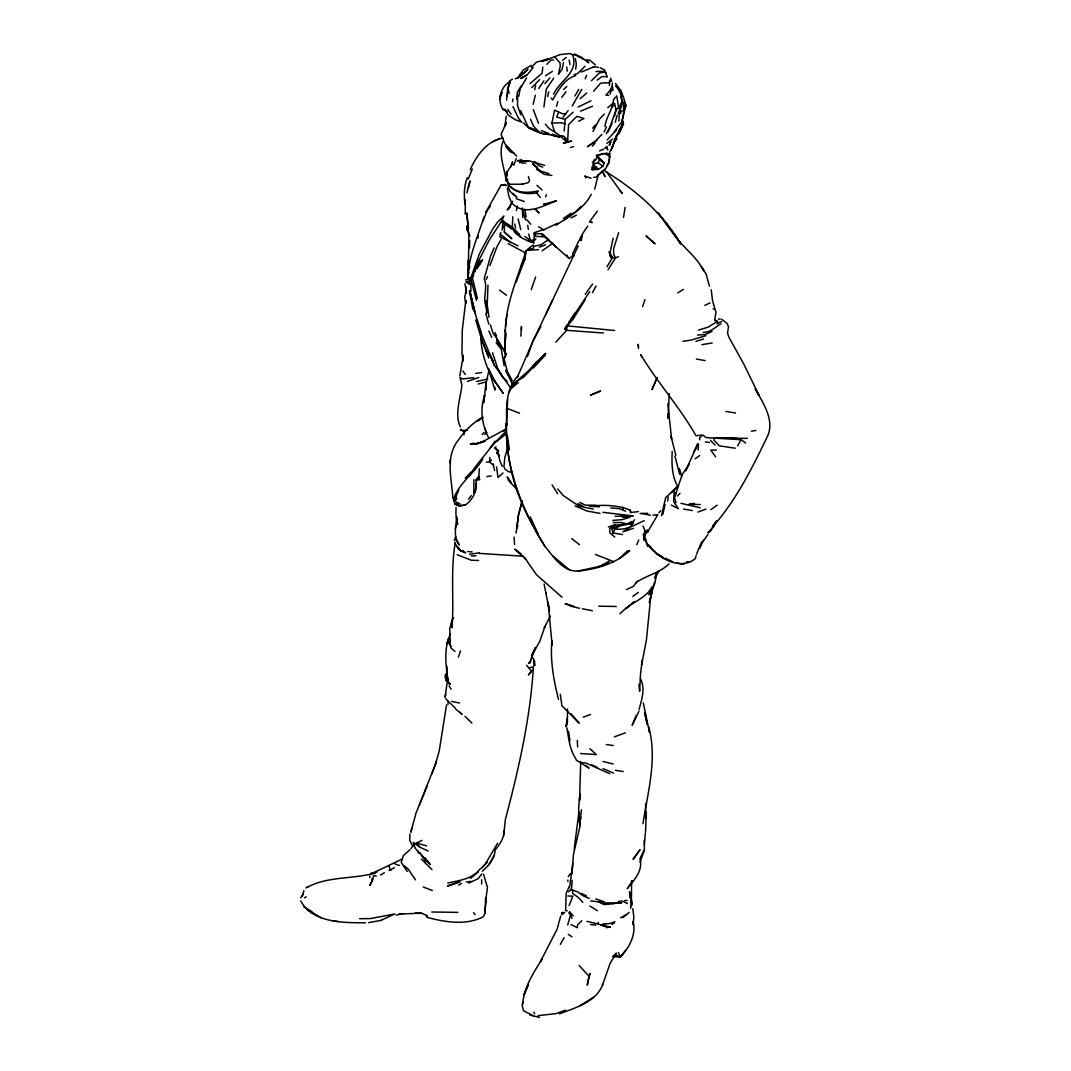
<?xml version="1.0" encoding="UTF-8"?>
<svg xmlns="http://www.w3.org/2000/svg" width="1071" height="1071" viewBox="0 0 1071 1071"><rect width="100%" height="100%" fill="white"/><g stroke="black" fill="none" stroke-linecap="round" stroke-linejoin="round"><path stroke-width="1.5" d="M464.988 283.681L466.407 293.186L466.206 289.384L464.72 297.738L465.765 303.428L465.925 300.576M640.083 862.168L644.421 849.785L644.207 840.561M645.706 818.418L645.585 803.611M409.832 834.014L409.791 840.4L412.469 845.635M473.797 493.222L473.904 479.647M521.43 329.948L521.457 326.454L520.881 336.16M475.993 483.543C476.742 492.098 472.191 500.224 465.269 505.084L458.977 505.873L454.894 504.039L453.502 499.862C458.093 483.436 474.453 473.529 482.78 458.977M481.629 883.963L481.682 879.746M631.662 905.477L630.217 895.45L630.672 898.489M645.505 832.408L646.349 811.992M465.269 505.084L458.977 505.873L455.362 500.853L455.429 497.68M475.243 271.673L475.283 269.905M482.285 871.218C488.671 865.729 494.641 858.741 495.163 849.999C499.608 844.631 504.294 838.084 503.785 830.788M456.045 507.48L455.911 514.053L457.652 524.402L456.474 516.691C456.514 526.182 452.672 536.558 459.218 544.952L455.885 538.445M557.656 223.223L545.045 229.14L534.496 232.568L534.108 233.558L541.471 233.853L569.223 258.62L572.784 255.393L572.824 253.251C577.617 243.88 581.245 234.522 587.778 226.168M445.121 697.315L446.968 683.552M494.963 387.341L494.909 390.098L489.273 371.369M546.063 313.87L578.166 246.062M614.326 141.144L614.352 140.073M570.227 889.104L572.677 890.162L572.61 893.388L578.3 897.404L582.771 902.331M469.152 284.27L469.326 277.509M672.213 451.413C671.664 463.328 671.624 476.153 677.916 486.716M524.79 209.461L526.209 217.065M463.194 356.83L463.007 361.208L461.989 353.617L462.244 330.337L465.805 300.616M468.134 260.32L468.308 276.224L468.844 235.714L466.728 212.982L468.509 228.056M527.99 241.002L533.157 242.381C524.723 240.132 515.459 235.901 512.326 227.106L512.781 216.757M580.723 761.441L579.545 800.439L579.933 793.946M503.705 835.554L505.378 819.275M507.279 95.828L507.654 87.768L509.823 82.601L508.792 86.912M507.654 399.483L506.181 428.44L503.758 431.479M654.448 582.45L649.321 602.424L651.958 592.772M533.706 243.559L534.496 232.568M522.809 1003.795C523.826 987.382 533.572 972.763 542.006 959.147L540.48 961.504L557.067 929.293L560.735 915.959M612.371 83.069L612.21 86.189L609.72 90.861L605.932 95.091L608.676 95.426M529.543 248.298L527.722 250.266L533.532 248.084L533.666 246.343L532.782 245.139L525.874 250.815L524.817 259.343L516.142 282.101M579.947 793.745L578.661 807.748L578.768 821.711L578.755 813.491M669.188 393.619L668.25 418.466L667.835 413.66M494.615 470.624L493.436 465.122L489.594 462.15L489.875 457.424M644.421 844.698L645.211 833.64M533.318 668.224C530.118 719.27 518.618 769.058 505.686 818.351M625.544 553.212L629.681 550.574C615.879 563.734 596.708 569.116 578.179 571.071C562.73 571.86 553.894 556.84 545.085 546.638C521.952 509.957 505.11 467.117 506.422 423.259L506.891 425.281C506.195 407.944 505.418 389.134 518.244 375.546L517.48 376.952L532.608 342.037M609.426 85.452L609.841 80.097L609.078 82.775L600.737 83.083L593.575 91.236M571.606 887.859L572.182 880.282M425.977 915.651L427.476 917.486C445.469 922.185 466.019 925.639 483.289 916.789L485.109 913.202L485.565 898.06M569.665 886.828L572.824 863.28M530.466 662.614L530.707 659.535M698.105 450.021L698.533 444.666M450.208 638.664L450.048 643.095L449.78 628.838L451.828 620.216L453.689 617.713M466.327 287.095L465.965 291.192L466.206 289.384M609.279 161.507L609.747 156.165L606.253 153.34L596.279 155.161M620.671 113.673L620.899 111.103L623.724 110.541L623.161 102.655L620.805 97.033M502.125 230.037L503.089 221.59L504.508 223.933L511.737 229.06M579.572 825.487L581.499 809.783M488.001 285.181L487.211 304.7L489.019 317.364M475.243 492.365L476.541 479.165L478.844 476.461L479.353 468.643M604.954 126.512C606.079 117.06 612.799 109.403 613.509 99.991L615.517 97.019M459.834 375.801L463.261 355.371M542.769 67.138L542.167 73.189L530.078 83.551M505.432 326.869C507.011 301.353 517.48 277.724 525.125 253.68M574.176 849.089L578.983 811.818M455.362 500.853L455.911 495.672M447.919 704.584L448.24 701.612M512.259 380.714L507.493 371.878L504.026 358.665L505.646 356.174C503.839 342.8 505.124 328.516 506.998 314.994M581.419 240.533L581.955 235.7L580.522 240.426M566.961 723.688L566.184 726.526L567.068 718.454M486.97 312.946L485.752 305.717L486.301 300.831M468.241 275.327L467.746 279.665L465.524 279.986M504.321 232.046L511.643 238.632L504.321 232.046L504.508 223.933M575.676 69.146L576.318 63.778L575.314 58.57M605.075 169.713L608.783 162.953L609.56 156.567M525.874 250.815L524.817 259.343L521.269 265.903M631.609 880.63L631.368 903.04M543.907 107.033L546.33 89.013L553.774 78.089M485.217 908.208L486.14 900.765M656.831 573.199L654.729 583.668L648.906 594.766L652.614 588.22M631.703 902.625L631.301 905.798L631.97 902.224L629.467 891.875L630.765 898.609M506.235 116.23L504.896 126.204L506.141 123.165M592.303 162.203L595.744 159.914L597.029 156.835L597.886 156.995L604.098 163.207L602.919 166.353L598.234 169.405L592.236 169.713L594.392 159.405M572.008 873.722L573.387 854.886L580.174 825.393M622.8 118.613L623.603 112.763M579.799 824.523L580.803 817.133M446.527 704.946L439.244 750.784L435.509 764.118L416.043 813.076L410.862 832.127M512.54 101.705L512.915 99.001M506.516 100.192L507.774 91.209M564.163 130.97L565.14 119.443L573.186 112.187M615.397 85.854C622.733 93.003 623.911 105.092 618.061 113.633M619.56 109.603L618.837 121.01M623.817 111.384L624.286 108.278M477.867 238.137L478.242 235.633M667.661 501.014L668.264 497.024M566.184 726.526L566.505 724.411M620.096 90.178L623.295 96.591L625.933 105.427L622.037 120.782L622.412 118.948M567.483 709.096L567.389 722.791M650.659 597.564L646.442 639.802L641.623 664.917L642.212 660.124L640.485 674.462L639.655 691.331L638.932 684.329M516.035 533.104L518.511 514.83L522.22 501.108M452.471 624.862L452.016 627.673C454.198 599.291 450.329 570.508 455.336 542.395M623.483 217.48L625.143 207.359M661.517 515.727L665.667 497.72L677.702 486.341M613.134 238.217L609.868 253.573L610.751 257.482L615.571 257.883L618.328 256.652M411.09 831.886L411.773 828.003M409.872 849.812L403.379 855.595L401.197 862.383L407.275 871.446M642.975 823.76C647.781 791.991 657.353 759.486 648.892 727.41L649.374 732.095L643.31 702.857M485.819 899.961L487.466 887.404L483.516 874.231M518.752 96.256L520.185 88.558L526.624 77.915M603.428 333.001L566.613 330.337L564.604 329.158L567.135 324.928L566.613 330.337L555.862 342.144M516.423 210.559L517.28 206.114M588.956 976.176L587.229 985.173L590.081 973.378L588.956 976.176L579.09 965.426M504.133 365.773L501.188 348.744L496.89 340.658L497.225 339.012L493.048 333.188L490.451 324.915M502.821 141.747C498.095 154.987 504.682 167.893 506.168 181.012M563.493 62.573L562.195 69.026L558.393 74.448L560.28 66.134L559.986 62.774L554.604 56.776L541.698 61.449L548.58 58.838L536.451 62.145L531.403 67.393M533.84 663.725L534.442 660.78L534.938 665.493M714.946 318.315L716.017 312.451L712.563 300.764L711.211 289.772M489.032 369.843L485.899 384.061L483.677 402.669L484.708 394.945C479.781 409.002 481.843 424.009 488.296 437.155M594.673 189.179L598.314 174.546M662.909 514.281L665.051 504.401M606.347 927.66L610.229 927.031L605.088 926.495L598.033 923.992L598.381 922.399M547.656 96.618L548.727 91.758M564.551 138.761L566.787 142.376L571.472 140.997L563.373 143.193L566.787 142.376L567.697 139.926L563.44 136.03L559.758 135.508L554.617 131.92L551.886 123.152L554.617 110.126L562.529 113.754L565.742 113.673L568.125 110.634M696.03 555.662L695.374 558.58C679.496 571.593 657.125 557.067 646.777 543.546L645.786 539.128M468.696 272.262L467.746 275.26L468.442 272.208M469.125 268.901L469.767 266.157M483.048 220.987L486.783 211.215M567.737 924.942L570.548 914.473L569.531 911.702L573.306 915.986M533.157 104.289L535.326 95.239M468.348 187.72L470.022 180.919L466.876 192.793M445.134 696.364L445.723 694.021M534.63 89.763L535.687 85.506M614.433 116.391L616.026 110.126L614.607 103.418M615.236 122.295L617.137 115.347M522.059 501.255L518.511 514.83L516.784 528.472L517.909 525.633M448.508 638.41L446.915 644.006L450.208 634.126M302.383 896.012L303.896 890.657M508.029 445.951L504.802 457.692L503.932 466.715L505.043 469.152L508.658 471.776L511.884 472.177M556.505 106.283L557.871 101.517M618.636 232.702L613.656 248.592L613.616 254.188L615.571 257.883L608.033 269.731M561.579 913.871L561.967 912.572L564.631 912.505L561.579 913.871L563.453 912.947M467.746 275.26L468.603 272.395M473.73 274.43L472.525 278.326L477.465 298.715M639.066 709.457C641.69 699.765 645.585 688.412 640.498 678.894M455.644 536.517L454.318 540.587L454.787 540.079M476.541 479.165L476.019 480.785L478.844 476.461L479.701 479.768L477.197 479.808M676.055 492.941L682.281 474.373L687.943 466.153M676.189 492.794L674.556 497.68L676.002 502.486M510.693 166.956L512.474 161.694M642.587 306.681L644.97 299.652M618.021 134.384L621.019 127.395L618.877 131.372M458.375 657.085L460.476 650.954M684.101 563.226L683.753 564.243L676.805 563.011M447.383 642.332C444.519 654.742 446.085 668.424 448.187 681.009L446.861 674.154L447.143 679.483M610.001 94.194L612.518 87.019L612.719 90.633L612.103 86.43M531.216 289.625L535.634 277.028M523.023 1002.121L522.059 1004.852L523.532 1010.837L533.639 1015.817M527.441 356.469L532.662 341.716L552.556 300.175M656.59 572.905L654.769 578.032L659.12 570.803M636.201 715.482L632.171 725.295L639.012 711.184M469.754 240.48L469.526 248.084M634.447 519.756L630.324 527.28L622.813 531.845L633.483 528.351M620.457 130.568L622.907 123.928M467.358 177.599C463.971 185.859 463.89 195.283 464.948 204.039L465.323 200.049L465.256 214.173M431.707 774.105L436.379 761.856L435.509 764.118M696.538 554.323L699.095 547.629M484.025 216.918C477.572 237.32 467.92 257.883 467.947 279.558M513.705 165.282L516.262 158.642M489.983 265.501L496.877 246.879L501.148 239.235M529.757 662.467L528.539 663.377L529.757 662.467L535.634 647.326L534.188 650.11M569.143 905.638L572.811 896.173L567.911 895.999M419.404 805.178L427.128 786.007M469.352 475.805C476.501 463.596 487.399 453.341 494.936 441.065M545.594 196.89L546.464 194.708M617.82 134.424L619.948 129.082L612.21 147.129M619.306 131.318L623.456 121.17M689.175 464.372L685.601 470.771L697.904 443.635M468.188 179.018L472.324 168.99M509.14 392.147L513.21 384.194L528.431 370.847L537.214 361.168M506.195 122.978L501.094 134.384L504.843 143.728L516.664 156.179M504.026 358.665L506.248 353.31M610.845 150.476L617.057 134.504L615.035 138.681M619.145 131.867L621.019 127.395L619.855 132.108L618.235 134.384M456.447 495.471L458.803 489.862M636.763 544.711L638.744 540.012M624.072 109.778L625.933 105.427M455.148 528.405L456.701 524.777M558.62 112.468L556.652 117.047L565.14 119.443M657.179 377.688L651.998 389.643L657.179 377.514M695.494 449.485L697.783 444.197L693.7 451.989M602.384 985.467L610.149 963.244L616.361 953.11L612.88 956.537L614.138 955.426M494.106 247.936L490.572 256.049L484.239 278.714C487.988 287.256 482.767 296.801 485.752 305.717M585.141 78.745L586.64 75.385M622.157 100.982L618.784 108.559L616.722 95.774M620.551 128.975L623.215 123.004M499.822 234.777L500.867 232.407M608.141 131.961L612.13 123.071M699.724 546.21L701.639 541.953M598.234 169.405L593.013 164.117L598.127 162.658L599.439 159.74L597.029 156.835M602.705 984.463C596.279 1002.188 575.314 1007.691 559.397 1013.876M531.47 655.84L533.478 651.489M486.274 279.303L487.559 276.572M699.617 548.553L703.781 539.623M604.151 131.934L606.481 126.994M572.168 105.962L581.781 89.455M714.156 525.981L707.811 532.916L710.555 531.149L716.74 520.573M644.421 849.785L639.949 858.554C643.336 871.044 634.086 879.746 627.245 888.649L632.76 880.898L630.417 884.914M470.196 169.727C476.381 155.75 486.93 140.689 503.035 138.065M619.734 131.653L623.67 123.687M509.02 208.55L512.648 201.228M553.6 94.221C559.825 80.258 578.902 72.855 572.61 54.701L569.638 53.55L559.999 54.594L554.604 56.776M550.347 615.972L544.309 627.834L545.045 626.334L539.637 641.609L531.604 655.88M647.272 529.824L648.397 531.39L645.144 531.323L647.848 531.618L645.585 533.786L643.912 540.547L643.484 534.576L645.144 531.323L643.109 526.048M598.97 154.88L597.886 156.995L604.098 163.207L599.439 159.74M474.881 268.031L489.38 239.864L501.375 221.603L503.959 215.927L497.654 222.005L492.7 229.074L479.366 253.84L470.731 278.34L470.905 291.54M300.63 897.793L303.441 893.91M657.648 515.017L647.741 531.752M606.293 133.821L609.921 126.994L616.026 110.126L617.686 108.184M481.83 873.909L478.148 878.648L468.723 883.106M737.678 445.857L740.971 439.699L745.697 442.992M592.477 292.704L596.052 286.037M532.662 341.716L540.882 326.468M609.76 152.296L612.933 146.446M597.323 211.201L589.586 221.724L592.116 222.487L589.586 221.724M480.504 260.708L470.731 278.34L476.394 300.389M497.613 843.198L485.886 863.079M560.361 944.327L564.082 937.687M591.205 194.266C584.204 208.885 568.741 216.436 556.023 225.298M488.443 865.314L493.905 855.943M574.913 95.975L578.688 89.509M505.552 184.493L501.282 184.814L485.873 212.098L490.438 206.194M515.044 383.003L514 384.73L517.012 381.129M477.144 268.567L482.499 259.784L479.46 264.55M607.029 266.692L612.612 257.535L609.078 251.698L610.751 257.482M498.176 451.614L495.217 447.892L495.94 446.741M589.719 291.727L564.604 329.158L572.824 319.6L585.248 299.585M507.172 210.077L511.536 203.262M568.755 322.478L574.846 313.093M521.416 85.827L517.413 91.959L516.624 99.335L517.668 95.908L517.507 105.44L520.72 114.771M512.808 163.488C509.421 168.602 504.267 174.091 506.235 180.798L510.024 184.306L522.929 184.185L522.005 184.225L528.15 182.726L529.61 180.624L528.405 176.621M568.273 876.707L570.281 873.695M569.303 886.44L566.171 893.455L565.608 910.631L567.188 910.872M538.7 88.478L543.921 80.847M636.161 582.517L633.443 586.373L626.441 589.612M613.509 956.778L620.457 956.965C629.547 947.233 636.161 935.01 633.229 921.435L632.974 924.608L633.885 917.298L632.787 908.636M592.959 131.438L599.68 118.908L604.339 114.048M651.944 587.069C646.308 597.605 634.353 601.166 625.919 608.689L634.206 601.433M585.235 294.311L592.638 283.989M703.379 540.868L707.944 534.523M712.603 526.209L715.428 522.38M563.051 117.288L565.742 113.673M606.976 165.389L608.783 162.953M508.203 209.461L510.117 206.89M510.345 186.341C517.119 193.717 527.401 194.293 536.745 192.981L538.271 190.919C527.749 193.235 514.455 193.65 507.574 183.77M615.892 955.238L620.457 956.965L625.518 950.338M510.599 387.582L513.21 384.194M561.726 97.327L566.064 91.731M614.219 131.947L621.716 121.813M616.709 129.805L607.177 139.913M531.805 87.648L539.583 79.656M592.691 128.212L595.275 125.053M468.482 499.113L471.387 495.565M712.496 526.972C735.978 500.612 751.909 468.469 767.197 436.928C775.23 420.461 763.088 403.124 755.323 389.054M533.05 67.727L527.869 74.046L520.76 78.531L527.079 75.05M447.25 672.468L445.402 674.717L445.067 677.207L447.156 682.066L450.342 684.315L446.085 680.366L449.552 684.101M622.612 534.563L612.786 532.916L615.129 529.02L619.466 525.968L633.189 523.291L615.263 525.232L609.894 528.364L609.76 532.809L614.754 537.013M531.149 671.745L528.378 675.038L531.203 671.878M535.915 233.826L534.657 234.696L534.108 233.558M490.384 447.732L503.383 433.809L505.217 432.483L505.699 433.059M489.594 462.15L491.509 459.928M658.866 512.768L660.713 510.626M544.898 83.632L549.865 77.875M482.191 434.585L484.038 432.443M484.802 434.478L486.716 432.269M592.317 146.125L595.088 143.072M532.715 367.607L523.612 377.206L518.712 380.111M465.216 478.215L470.785 472.204M410.862 848.553L414.102 845.073M546.866 64.354L551.003 59.949L553.653 59.936M481.816 867.898L487.345 862.035L481.937 867.724M533.465 367.875L545.206 355.237M635.839 582.852L637.406 581.205M580.91 206.449L575.823 211.683L564.484 219.85M612.264 106.819L613.643 105.4M601.956 134.37L594.726 141.787L587.444 146.714L597.069 140.06M539.289 359.91L545.741 353.31L533.385 365.8M677.381 495.993L679.978 493.356M614.767 141.185L617.003 138.949M581.767 920.752L577.55 924.929L577.389 927.727L570.87 924.501M585.556 177.973L586.172 177.358L584.739 176.019L591.045 178.228M619.399 558.607L627.472 550.829M619.989 613.79L626.602 607.498M602.17 171.373L596.266 176.956L593.762 177.425M585.114 66.148L577.871 73.323L574.163 74.689M502.58 220.479L501.375 221.603L503.691 221.643L502.58 220.479C508.899 225.499 516.972 229.368 520.519 236.972M518.993 77.5L528.003 69.213M598.073 175.39L604.941 169.071M677.26 487.077L671.236 492.593L674.328 490.023L673.592 501.616L678.385 508.685L671.276 505.097M563.587 89.455L566.787 86.564M699.577 437.852L702.75 434.973L705.963 437.53L710.167 437.945L747.33 438.387M548.861 173.596L540.534 171.065L532.622 163.983L535.005 161.868L538.566 165.563L542.662 167.143M527.146 70.311L517.869 78.022M580.134 98.719L586.747 93.016M497.091 441.118L505.753 434.17L507.132 434.706M511.536 388.251L518.364 382.454M623.041 917.552L629.146 912.412M607.793 107.702L613.188 103.191M591.433 80.713L599.332 73.096L603.067 72.159L605.945 72.774M542.167 250.775L552.997 243.197M470.464 878.381L478.188 872.142M480.598 868.447C472.244 879.211 459.861 880.268 447.825 883.066M461.36 429.203L460.41 429.953L461.012 430.408L467.237 430.234M669.08 563.868C659.696 572.945 646.456 575.368 635.933 582.624M568.487 891.768L571.646 889.305M606.829 143.38L612.558 139.016M710.033 302.932L704.798 305.409M562.596 60.19L566.318 57.392M597.109 80.097L601.929 76.59L606.534 76.67L606.896 75.613L606.976 77.179M593.508 997.221L580.455 1005.535M632.841 596.346L638.41 592.343M604.847 148.012L607.11 146.392L606.414 148.668L606.628 147.691L607.953 150.06M710.849 509.649L717.168 505.164M482.981 417.248L477.746 420.93L482.66 417.529M548.66 239.502L541.123 244.764L533.666 246.343M695.092 458.776L699.711 455.563M563.466 218.39L571.164 213.209M509.368 81.182L512.38 79.134M306.922 887.444C326.12 876.828 349.615 878.956 370.646 874.15M458.816 885.141L461.427 883.401M510.291 81.53C500.626 86.282 496.824 100.473 502.995 109.416L507.44 111.705M304.512 897.873L306.199 896.762M545.527 75.76L552.382 71.355M677.809 292.852L683.338 289.411M520.118 74.247L522.702 72.681M505.244 429.431L483.918 441.051L476.635 443.849L470.236 443.983L477.8 443.367L485.096 441.118L476.635 443.849L472.672 443.434L475.604 443.93M531.229 65.331L523.224 70.124L517.735 77.661L515.245 78.893M721.024 323.803C715.214 326.963 710.341 332.733 703.178 332.398M482.539 417.181C473.262 422.563 465.283 430.247 459.151 439.016C444.626 456.273 451.748 478.416 452.939 498.497M380.553 874.927L384.355 872.731M620.671 917.767L626.24 914.554M305.851 887.953L308.435 886.507M389.081 870.562L394.423 867.657M611.943 924.313L614.419 922.988M578.112 107.073L590.964 100.808M545.795 60.726L549.45 58.798M578.635 121.237L583.936 118.466L576.894 116.337L568.594 124.571L567.697 139.926M598.716 566.773L609.412 561.191L604.553 565.193L578.179 571.071M519.555 162.765L522.675 161.159L528.257 160.998M571.097 217.895L576.345 215.217M428.132 851.057L419.698 847.054L416.539 843.091L421.974 840.347M594.204 66.71L581.245 72.038M721.881 321.394L717.075 323.803L717.637 321.153L714.504 320.175M370.673 874.097L401.745 859.25M580.509 111.156L592.517 106.23M631.957 521.483L627.044 523.826L620.711 522.487L613.107 522.594M575.783 75.559C564.082 79.12 558.433 90.111 552.69 99.924L551.163 97.956M712.041 331.421L705.28 334.554L697.475 335.049M381.437 920.109L394.824 913.951L370.338 918.597L359.548 918.69M492.687 141.72L500.01 138.4M644.247 520.68C634.219 525.058 623.161 532.193 611.889 528.003L612.786 532.916M597.216 156.138L603.442 153.421M534.657 239.449L535.955 238.9M371.972 873.99L377.019 871.861L372.962 873.133M599.519 150.877L603.749 149.11M539.356 247.133L545.5 244.817M583.24 717.195L590.603 714.451M697.904 512.072L705.936 509.113M565.381 1010.167L555.969 1013.635L538.003 1015.656M608.382 527.052L615.156 524.589M614.339 736.875L625.37 732.832M614.861 921.729L609.68 923.577L602.839 923.978M705.789 335.785L690.956 340.109L682.883 341.301M467.398 381.356L478.791 377.501M459.151 882.076L447.598 885.985L460.088 881.781M570.495 147.53L573.507 146.566M532.836 670.285L531.109 670.834L526.597 665.252M695.976 341.368L703.553 338.998M740.971 439.699L713.942 438.093L714.317 440.529L719.377 445.844L735.242 448.2M546.023 203.704L556.451 200.732C542.595 206.234 524.348 216.744 511.577 202.794L508.886 196.354L507.373 188.416M609.747 154.974L610.082 153.782L606.253 153.34M574.19 54.514L580.763 56.776L588.3 62.627M521.59 159.726L517.44 160.851L527.508 161.092M478.202 384.007L486.02 381.919M611.889 528.003L619.466 525.968M476.582 381.49L487.814 378.96M396.123 915.129L402.857 913.643L398.894 914.179L421.211 913.108L427.155 915.544L427.476 917.486M698.439 330.096L708.212 327.137L715.428 322.639L715.977 321.42L714.826 319.332M455.014 543.077L458.16 548.821L461.159 551.056L463.074 550.668M502.995 472.98L497.988 477.519L496.569 466.862M381.53 920.324L368.665 922.6M694.517 503.276L688.854 504.374L700.434 504.535M572.61 54.701L575.234 54.233M751.373 431.225L755.912 430.435M524.897 236.49L530.386 240.52L535.326 239.69M701.866 344.661L712.215 342.961M638.463 511.603L631.167 512.487L630.083 510.131C617.485 504.843 602.893 504.682 589.371 506.235L599.425 506.824M469.526 554.269L479.286 552.85M486.836 476.541L491.214 475.939M618.141 901.501L621.876 901.006L627.486 903.469M475.711 373.404L481.468 372.641M466.206 881.982L471.133 881.353M596.065 71.462L603.709 71.409M701.398 435.134L696.016 435.777C679.884 407.194 657.621 382.762 640.739 354.729L641.917 356.978M473.623 377.648L462.404 378.987L460.021 377.42L461.896 384.984C460.637 398.265 454.184 414.571 460.383 426.834M718.346 319.158L720.314 318.944M602.839 512.313L632.907 515.914L622.278 517.012L629.909 517.226L622.318 519.622L612.799 520.399M592.624 167.652L596.587 167.263L592.236 169.713L592.022 166.822M502.995 109.416L504.883 109.242L508.364 115.213L515.138 119.657L521.818 122.214L518.605 118.346L512.902 106.538M486.341 462.19L490.357 461.829M640.11 513.545L647.848 513.304M614.272 903.723L604.004 904.553L598.154 901.769L590.683 900.925M652.908 515.151L657.688 514.79M527.722 250.266L538.566 249.61M598.85 606.199L616.28 606.454M529.917 667.474L532.742 667.353L534.335 664.93L533.719 658.986L531.685 656.978M718.186 438.186L729.512 437.704L737.624 438.601M471.213 555.969L476.033 555.769M365.519 922.774C343.483 922.787 312.652 923.028 300.697 900.885M605.209 924.983L600.978 925.076L610.229 927.031M624.527 900.564L627.084 900.51M615.29 516.276L632.907 515.914M521.912 163.087L525.807 163.033M375.131 873.226L371.048 873.267L371.731 873.615M421.211 913.108L415.361 913.094L420.649 913.509M543.894 204.119L548.258 204.133L543.961 204.106M686.538 561.82L689.67 561.833M431.76 911.997L457.799 912.372M716.338 450.101L710.809 450.061L715.589 456.835M523.438 122.844C531.725 132.161 544.791 134.611 556.572 135.348M595.784 505.244L585.288 505.11L579.906 502.393M615.41 902.719L621.649 902.826L604.365 902.96L598.154 901.769M478.55 560.454L471.32 560.227L457.223 554.738M506.717 185.457L501.282 184.814M551.886 123.152L561.324 122.723L565.167 123.861M545.179 236.959L535.179 236.263L534.657 234.696M586.051 59.909L589.84 60.163L595.382 64.876M479.433 553.399L523.759 556.251M546.143 134.129C539.583 134.437 535.139 127.864 528.579 127.757L520.546 110.621M468.683 282.115L465.912 281.914L469.781 284.27M580.616 753.502L596.333 754.64L589.893 748.683M580.656 762.619L585.85 762.994L609.814 773.744M551.94 135.307L562.195 137.168M467.625 551.525L472.164 551.926M610.778 507.922L619.399 508.658L625.625 511.228M614.553 330.511L567.443 325.892M333.094 920.98L338.008 921.502M705.307 441.948L709.484 442.43M590.482 924.514L595.677 925.157M606.24 744.546L613.174 745.496M551.779 175.47L544.255 174.319L536.477 169.218M725.91 411.465L735.523 412.964M615.303 770.277L623.228 771.562M593.347 66.616L598.408 67.433M465.416 431.211L462.779 430.77L463.957 431.881L464.038 434.732M683.539 509.046L692.321 510.572M539.503 1017.45L529.69 1014.973M391.303 869.839L389.938 869.598L389.188 866.238M696.378 359.026L705.066 360.579M559.196 137.275L552.422 135.133M600.055 513.397L586.854 510.974L575.127 505.954M593.361 509.06L579.17 506.262L563.159 495.498L557.71 488.952M582.37 608.743L592.357 610.738M641.676 513.424L650.365 515.231M700.327 507.801L680.915 503.303M451.761 701.358L459.486 703.058M519.422 234.335L515.901 233.558L511.51 226.744L506.021 223.826M570.267 606.079L579.465 608.248M586.908 921.368L598.033 923.992M541.819 234.91L544.363 235.513L541.471 233.853L546.812 237.829L549.557 241.31M528.739 160.73L544.657 165.362M603.04 761.508L613.134 763.971M572.784 255.393L574.297 255.768M416.539 843.091L426.553 845.822M376.202 876.118L373.672 875.422L372.855 879.465L369.776 885.409L372.186 880.991L371.798 878.809M713.099 308.809L714.357 309.171M423.286 887.016L432.323 890.483M545.045 133.219L549.209 134.437M573.989 606.373L565.1 603.683L572.918 606.28M394.971 863.976L399.403 865.435M595.851 898.957L604.258 901.836M507.761 408.627L519.542 413.219M572.677 890.162L577.671 891.875L583.24 895.892L589.211 898.395M516.195 198.644L524.308 201.535M514.107 153.273L510.278 151.868L506.048 146.647M541.39 130.608L548.66 133.447M721.854 319.252L727.155 323.629L728.494 326.749L727.517 333.148L728.842 337.111L743.301 363.109L759.299 395.842L755.283 389.134M595.369 554.43L613.978 561.753M454.894 504.039L457.17 504.936M461.159 551.056L465.631 552.837L462.993 551.07M511.51 226.744L512.326 227.106M603.147 768.643L613.549 773.115M552.408 134.17L554.631 135.133M581.138 893.294L586.332 895.771M524.509 252.368L508.243 243.653M662.708 556.893L657.032 554.162L648.557 545.367M665.546 558.272L672.642 561.699M591.607 764.694L597.511 767.559M510.077 241.979L501.563 235.138L499.675 236.704L518.043 245.861M577.818 503.624L582.838 506.061M519.1 552.984L521.122 553.988L514.763 549.142L525.754 559.263L524.884 558.031L536.437 574.699L562.007 597.257M303.91 907.003L311.822 911.501M600.242 67.741L604.62 70.057L606.32 74.595M605.048 153.662L609.747 156.165M562.931 914.232L561.967 912.572M538.633 226.838L544.122 230.051M578.233 56.12L575.596 54.554L579.947 57.66M604.928 171.052C634.996 189.42 662.427 212.955 680.554 243.559L657.969 212.768L668.13 225.968M321.327 917.901L306.734 909.239L314.539 914.38M579.505 56.87L583.347 59.159M554.617 131.92L549.303 128.654L545.313 124.142M589.893 906.012L597.404 910.671M457.826 502.594L460.262 504.173M568.273 934.34L572.021 936.844M532.622 163.983L537.307 167.384M419.698 847.054L413.272 842.301L415.32 848.419L430.207 864.592L425.04 857.67M499.555 290.094L506.489 295.261M459.231 549.289L462.217 551.525M657.848 554.015L663.913 558.553M512.527 193.771L516.824 197.051L510.144 191.508L508.042 186.649M598.127 162.658L602.919 166.353M585.703 765.524L589.037 768.081L576.024 759.915M527.883 126.632L531.27 129.283M571.767 538.619L579.491 544.684M562.181 137.516L566.787 142.376M569.491 569.946L552.649 555.849M455.818 709.176L462.043 714.384L459.794 712.148M404.062 865.636L407.997 868.929L415.548 879.84M450.73 647.754L454.961 651.422M498.564 451.011L494.989 447.892L498.39 451.132M568.728 912.867L570.548 914.473L571.874 918.516M457.33 546.585L459.352 548.406M536.959 185.35L542.087 189.982M496.89 340.658L500.733 345.732M547.308 238.953L556.21 247.24M650.994 547.294L646.857 543.452L647.754 546.237L643.484 534.576M561.619 705.414L579.157 723.153L571.071 713.741M516.423 488.871L508.042 479.848M507.105 381.263L502.821 377.166L496.02 366.202M421.318 859.049L431.974 869.598M465.015 716.325L471.896 723.059M445.59 698.6L455.456 708.266M497.225 339.012L504.173 350.779M495.217 447.892L498.47 451.132M710.501 440.409L715.04 445.014M502.473 226.061L504.066 227.681M534.857 208.644L539.061 212.982L535.286 208.912M586.868 60.645L588.836 62.68M480.156 330.819L494.414 365.385L510.907 388.211M538.7 131.76L533.492 126.003L530.506 119.256M530.681 224.227L527.039 219.983L525.299 219.515L522.287 207.961L522.782 217.627M496.154 342.854L501.188 348.744M499.528 455.858L496.703 452.511L499.367 456.032M606.414 171.708L622.331 193.57L619.855 190.384M505.967 146.165L508.31 149.083M536.745 192.981L540.346 197.573M425.83 861.78L419.872 852.583M473.556 912.746L475.055 914.688M666.403 223.759L665.305 222.286L681.317 244.041L678.92 241.176C687.622 250.601 697.783 259.142 703.741 270.722L701.304 266.532L706.057 274.002L709.524 286.345M462.846 370.981L465.376 374.448M615.53 83.418L621.394 91.477L622.117 96.216M510.572 481.696L507.185 476.997L511.001 482.66M507.855 109.403L511.014 114.289M552.074 484.909L557.656 493.704M575.917 758.803C569.598 749.847 568.808 738.374 566.88 727.878M449.097 685.868L451.105 689.188M535.714 530.935L545.085 546.638M503.209 378.076L497.868 368.893L492.513 352.747M566.76 254.978L567.978 257.214M533.827 1012.108L534.697 1013.702M603.174 173.007L605.115 176.621L602.25 170.945M508.35 375.118L505.699 370.138L512.567 384.382M493.249 361.021L489.032 353.028L494.414 365.385M538.472 123.312L533.291 109.55M494.909 332.519L496.623 335.999M618.369 952.561L620.457 956.965M502.312 466.3L500.037 461.373L497.493 450.61M467.264 230.171L466.822 226.142L467.264 230.171L469.888 235.861M488.845 331.006L491.723 337.365M530.332 516.891L538.164 534.215C517.012 501.308 505.405 462.444 506.422 423.259M417.61 850.628L418.761 853.292M505.646 354.528L504.28 351.234L506.061 334.366L505.03 329.761M517.48 491.629L518.9 495.244M475.765 319.961L481.428 338.69L488.015 355.759L486.408 350.123M481.428 338.69L488.858 357.955M484.748 428.039L486.475 432.497M488.496 368.491L495.11 381.999C485.779 367.902 480.933 351.114 480.692 334.246M481.04 331.809L475.899 315.905L469.861 291.647M558.473 699.323C553.707 680.272 550.092 660.553 551.873 640.833L552.154 645.237L548.057 602.223L549.423 610.939L544.081 584.016M699.403 438.467L699.845 439.846M671.102 436.526L675.855 455.336M679.643 474.266L674.891 456.152M622.532 507.038L623.282 509.555M610.671 78.277L611.595 81.436M679.389 468.455L681.692 476.408M507.654 87.768L509.207 93.231M485.792 313.308L488.791 324.192M670.874 436.258L671.611 439.043L667.809 403.767M528.713 234.054L530.386 240.52M455.818 496.047L456.581 499.006L455.777 494.454M518.15 218.939L520.734 229.636M546.063 592.383L546.223 593.066M561.753 704.397L560.267 694.249M514.749 224.026L515.593 228.056M472.806 309.158L469.352 290.683M638.57 346.79L638.088 344.246L638.517 348.624M630.083 510.131L630.578 512.728M369.709 875.984L370.004 877.537M569.143 60.11L569.986 64.608M449.9 460.182L450.436 463.448M623.63 102.548L624.607 108.666M527.708 225.285L528.338 229.368M568.5 731.292L569.933 740.623M566.666 67.045L567.255 71.222M507.56 436.446L509.381 449.74M507.038 175.604L506.543 171.48L506.931 176.086M493.343 463.997L493.436 465.122M567.831 880.094L567.925 881.567M514.134 537.16L514.549 544.577M507.48 178.87L507.654 182.324M577.309 740.356L577.63 746.902M484.935 908.944L485.109 913.202M630.645 905.678L630.712 908.288M446.968 666.47L446.968 671.33M500.277 96.176L499.822 99.121L501.978 92.186L500.277 96.176M610.778 142.041L609.319 145.281L610.778 142.041M525.058 992.121L524.027 994.705L528.324 984.718L525.058 992.121M639.896 849.946L633.202 859.143L639.896 849.946M600.429 391.049L590.59 395.079L600.429 391.049M651.744 240.908L646.041 235.861L655.05 243.867L651.744 240.908M503.263 393.418L493.825 379.777L503.263 393.418M450.945 646.549L448.535 641.971L450.945 646.549M474.922 312.919L469.808 291.098L474.922 312.919M647.259 724.197L644.675 712.643L647.259 724.197M486.167 389.603L485.966 384.034L486.167 389.603"/></g></svg>
